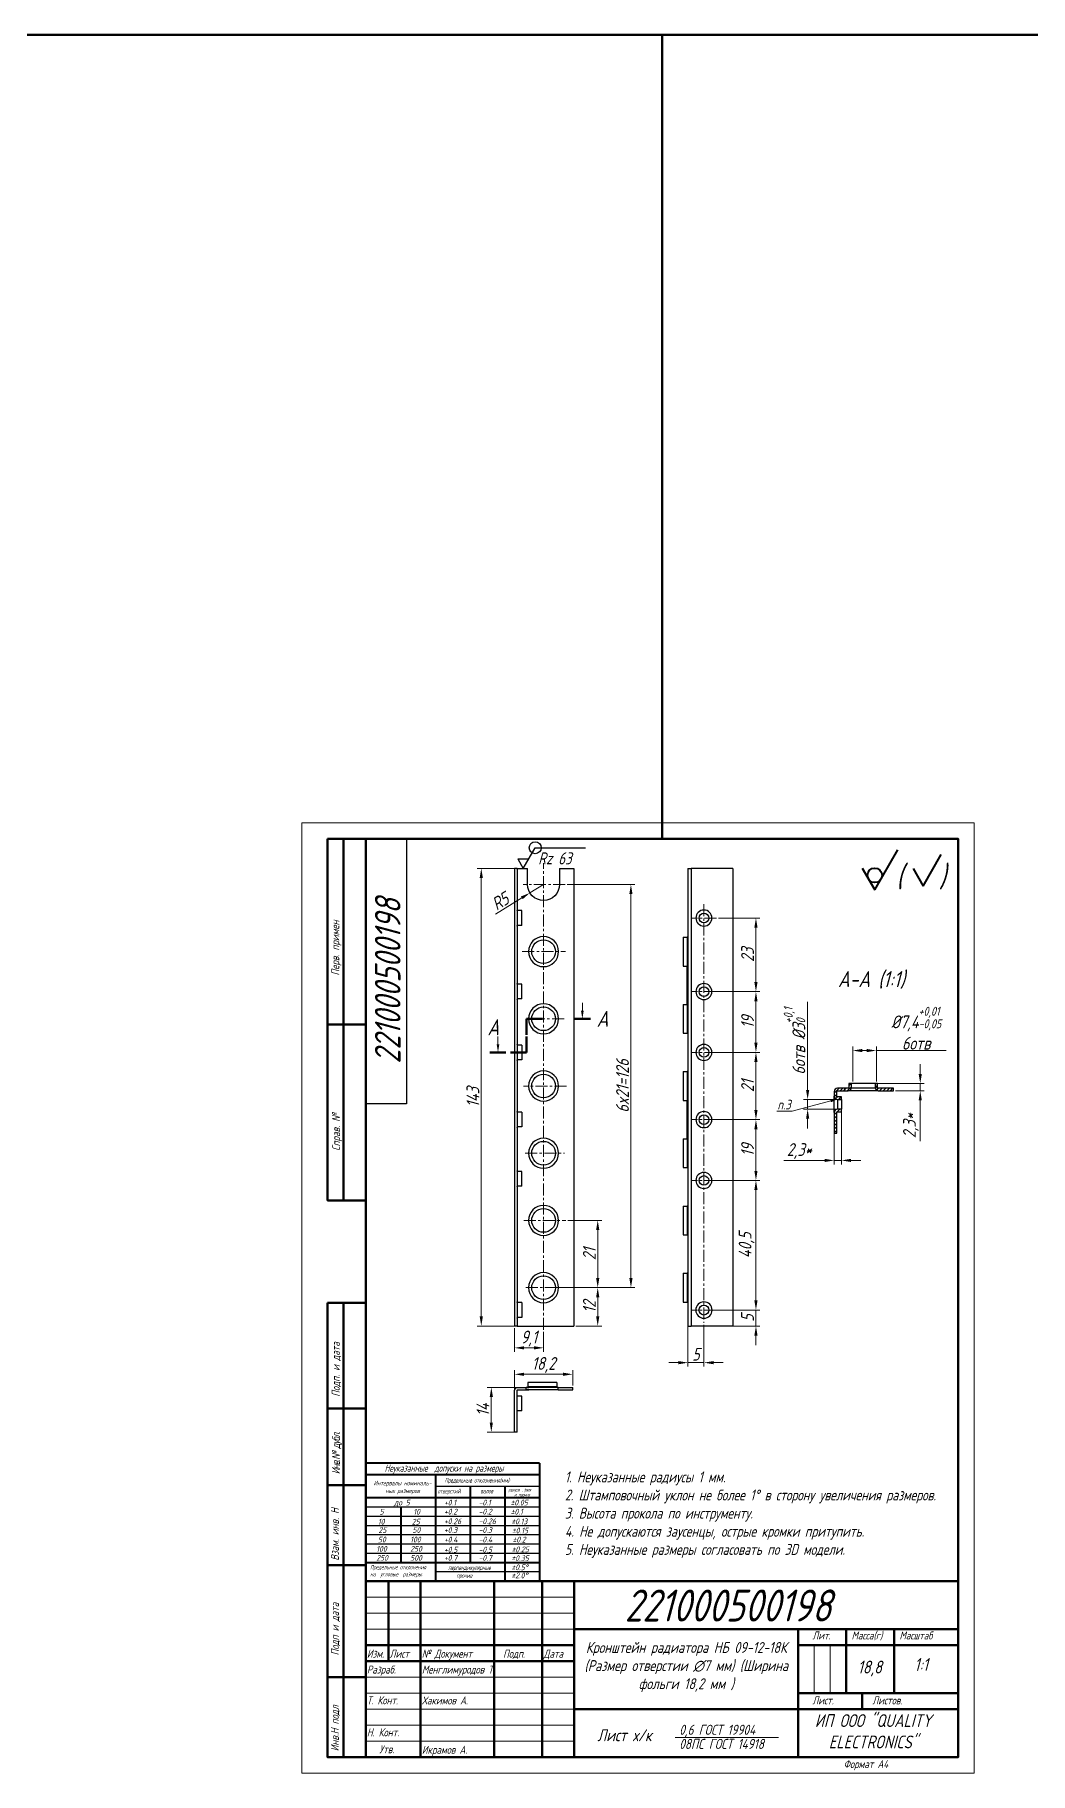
# Model space of a CAD drawing. Header units: millimetres. Extents: x 937859 to 970574, y 987894 to 996517.
# Drawn here: x 939534 to 939845, y 989520 to 990063 of the extents above; entities that cross this region are included whole.
import ezdxf

# ---------------------------------------------------------------- set-up
doc = ezdxf.new("R2010")
doc.units = ezdxf.units.MM
doc.header["$LTSCALE"] = 0.5
for name, pattern in [('CENTER', [0.6, 0.375, -0.075, 0.075, -0.075]), ('K5LT_BASIC', [0]), ('K5LT_THIN', [0])]:
    doc.linetypes.add(name, pattern=pattern)
doc.layers.add('DIM', color=4, linetype='Continuous')
doc.layers.add('Системный слой (1)', color=255, linetype='Continuous')
for name, color, linetype, lineweight in [('MD_Annotation', 7, 'Continuous', 20), ('MD_Visible', 7, 'Continuous', 25), ('MD_Visible Narrow', 7, 'Continuous', 25)]:
    doc.layers.add(name, color=color, linetype=linetype, lineweight=lineweight)
doc.styles.add('KTEXTSTYLE', font='GOST_A.TTF', dxfattribs={"width": 0.96, "oblique": 15, "height": 8})
doc.styles.get("Standard").update_dxf_attribs({"font": 'GOST_A.TTF', "oblique": 15})

msp = doc.modelspace()

# ---------------------------------------------------------------- linework, layer by layer
at = {"color": 1, "lineweight": 90}
for p, q in [((939230.171, 990063.234), (939730.171, 990063.234)), ((939730.171, 989812), (939730.171, 990063.234)), ((939730.171, 990063.234), (940275.542, 990063.234))]:
    msp.add_line(p, q, dxfattribs=at)
at = {"lineweight": 5}
for p, q in [((939827.671, 989817), (939617.671, 989817)), ((939789.742, 989736.148), (939789.742, 989747.074)), ((939792.742, 989745.824), (939794.142, 989745.824)), ((939797.142, 989736.148), (939797.142, 989747.074)), ((939797.142, 989745.824), (939818.894, 989745.824)), ((939637.671, 989575), (939702.671, 989575)), ((939637.671, 989570), (939702.671, 989570)), ((939637.671, 989565), (939702.671, 989565)), ((939777.671, 989545), (939777.671, 989560)), ((939782.671, 989545), (939782.671, 989560)), ((939782.671, 989545), (939782.671, 989560)), ((939637.671, 989550), (939702.671, 989550)), ((939637.671, 989545), (939702.671, 989545)), ((939637.671, 989540), (939702.671, 989540)), ((939637.671, 989535), (939702.671, 989535)), ((939637.671, 989530), (939702.671, 989530)), ((939734.232, 989531.201), (939766.546, 989531.201))]:
    msp.add_line(p, q, dxfattribs=at)
at = {"color": 0, "linetype": 'K5LT_BASIC', "lineweight": 40}
for p, q in [((939796.639, 989796.044), (939803.849, 989808.533)), ((939811.737, 989797.233), (939817.421, 989807.033)), ((939792.713, 989802.844), (939796.639, 989796.044)), ((939808.636, 989802.673), (939811.737, 989797.233))]:
    msp.add_line(p, q, dxfattribs=at)
at = {"lineweight": 5, "ltscale": 25}
for p, q in [((939684.235, 989802.737), (939672.447, 989802.737)), ((939673.697, 989662.737), (939673.697, 989799.737)), ((939693.16, 989797.737), (939688.907, 989795.108)), ((939700.54, 989797.737), (939721.7, 989797.737)), ((939720.45, 989674.737), (939720.45, 989794.737)), ((939678.18, 989788.476), (939686.356, 989793.53)), ((939747.844, 989787.237), (939760.76, 989787.237)), ((939759.51, 989767.237), (939759.51, 989784.237)), ((939743.882, 989764.237), (939760.76, 989764.237)), ((939747.844, 989764.237), (939760.76, 989764.237)), ((939759.51, 989748.237), (939759.51, 989761.237)), ((939775.658, 989733.531), (939775.658, 989761.042)), ((939743.882, 989745.237), (939760.76, 989745.237)), ((939747.844, 989745.237), (939760.76, 989745.237)), ((939759.51, 989727.237), (939759.51, 989742.237)), ((939810.853, 989738.523), (939810.853, 989741.523)), ((939793.667, 989735.523), (939812.103, 989735.523)), ((939810.853, 989735.523), (939810.853, 989733.223)), ((939784.658, 989730.531), (939774.408, 989730.531)), ((939775.658, 989727.515), (939775.658, 989730.531)), ((939803.167, 989733.223), (939812.103, 989733.223)), ((939810.853, 989730.223), (939810.853, 989717.458)), ((939743.882, 989724.237), (939760.76, 989724.237)), ((939747.844, 989724.237), (939760.76, 989724.237)), ((939784.745, 989727.515), (939774.408, 989727.515)), ((939775.658, 989724.515), (939775.658, 989721.515)), ((939783.942, 989728.398), (939783.942, 989710.241)), ((939786.242, 989728.398), (939786.242, 989710.241)), ((939759.51, 989708.237), (939759.51, 989721.237)), ((939780.942, 989711.491), (939768.177, 989711.491)), ((939786.242, 989711.491), (939783.942, 989711.491)), ((939789.242, 989711.491), (939792.242, 989711.491)), ((939743.882, 989705.237), (939760.76, 989705.237)), ((939747.844, 989705.237), (939760.76, 989705.237)), ((939759.51, 989667.737), (939759.51, 989702.237)), ((939700.687, 989692.737), (939711.329, 989692.737)), ((939710.079, 989674.737), (939710.079, 989689.737)), ((939696.123, 989671.737), (939711.329, 989671.737)), ((939696.123, 989671.737), (939721.7, 989671.737)), ((939700.172, 989671.737), (939711.329, 989671.737)), ((939759.51, 989667.737), (939759.51, 989670.737)), ((939710.079, 989668.737), (939710.079, 989662.737)), ((939747.288, 989664.737), (939760.76, 989664.737)), ((939747.844, 989664.737), (939760.76, 989664.737)), ((939759.51, 989659.737), (939759.51, 989664.737)), ((939684.235, 989659.737), (939672.447, 989659.737)), ((939684.06, 989659.112), (939684.06, 989651.675)), ((939703.285, 989659.737), (939711.329, 989659.737)), ((939738.257, 989660.496), (939738.257, 989647.045)), ((939743.257, 989660.093), (939743.257, 989647.045)), ((939747.453, 989659.737), (939760.76, 989659.737)), ((939693.16, 989657.952), (939693.16, 989651.675)), ((939759.51, 989656.737), (939759.51, 989653.737)), ((939690.16, 989652.925), (939687.06, 989652.925)), ((939735.257, 989648.295), (939732.257, 989648.295)), ((939743.257, 989648.295), (939738.257, 989648.295)), ((939746.257, 989648.295), (939749.257, 989648.295)), ((939684.06, 989638.803), (939684.06, 989645.91)), ((939687.06, 989644.66), (939699.26, 989644.66)), ((939702.26, 989641.186), (939702.26, 989645.91)), ((939686.185, 989640.561), (939675.582, 989640.561)), ((939676.832, 989637.561), (939676.832, 989629.561)), ((939684.235, 989626.561), (939675.582, 989626.561))]:
    msp.add_line(p, q, dxfattribs=at)
at = {"linetype": 'CENTER', "lineweight": 5, "ltscale": 20}
for p, q in [((939693.16, 989658.577), (939693.16, 989804.417)), ((939699.915, 989797.737), (939686.753, 989797.737)), ((939743.257, 989791.576, 0), (939743.257, 989660.718, 0)), ((939747.219, 989787.237, 0), (939739.295, 989787.237, 0)), ((939686.503, 989776.737), (939700.026, 989776.737)), ((939747.219, 989764.237, 0), (939739.295, 989764.237, 0)), ((939699.542, 989755.737), (939687.828, 989755.737)), ((939747.219, 989745.237, 0), (939739.295, 989745.237, 0)), ((939700.364, 989734.737), (939686.87, 989734.737)), ((939747.219, 989724.237, 0), (939739.295, 989724.237, 0)), ((939687.396, 989713.737), (939699.656, 989713.737)), ((939747.219, 989705.237, 0), (939739.295, 989705.237, 0)), ((939686.955, 989692.737), (939700.062, 989692.737)), ((939687.572, 989671.737), (939699.547, 989671.737)), ((939747.219, 989664.737, 0), (939739.295, 989664.737, 0))]:
    msp.add_line(p, q, dxfattribs=at)
at = {"ltscale": 25}
for p, q in [((939738.057, 989760.237, 0), (939738.057, 989772.237, 0)), ((939738.057, 989718.237, 0), (939738.057, 989730.237, 0))]:
    msp.add_line(p, q, dxfattribs=at)
at = {"lineweight": 50}
for p, q in [((939637.671, 989754), (939625.671, 989754)), ((939630.671, 989610), (939630.671, 989525)), ((939637.671, 989580), (939702.671, 989580)), ((939644.671, 989580), (939644.671, 989555)), ((939654.671, 989580), (939654.671, 989525)), ((939677.671, 989580), (939677.671, 989525)), ((939692.671, 989580), (939692.671, 989525)), ((939702.671, 989580), (939702.671, 989525)), ((939702.671, 989565), (939822.671, 989565)), ((939772.671, 989565), (939772.671, 989525)), ((939787.671, 989545), (939787.671, 989565)), ((939787.671, 989545), (939787.671, 989565)), ((939802.671, 989545), (939802.671, 989565)), ((939802.671, 989545), (939802.671, 989565)), ((939637.671, 989560), (939702.671, 989560)), ((939772.671, 989560), (939822.671, 989560)), ((939637.671, 989555), (939702.671, 989555)), ((939772.671, 989545), (939822.671, 989545)), ((939792.671, 989540), (939792.671, 989545)), ((939702.671, 989540), (939822.671, 989540))]:
    msp.add_line(p, q, dxfattribs=at)
at = {"linetype": 'Continuous', "ltscale": 25}
for p, q in [((939788.055, 989733.223), (939789.342, 989734.51)), ((939788.542, 989734.832), (939789.233, 989735.523)), ((939796.742, 989735.175), (939797.09, 989735.523)), ((939796.754, 989734.065), (939797.542, 989734.852)), ((939783.942, 989732.477), (939785.488, 989734.023)), ((939783.955, 989731.368), (939784.742, 989732.155)), ((939784.4, 989730.69), (939785.041, 989731.331)), ((939785.363, 989730.531), (939786.163, 989731.331)), ((939785.81, 989733.223), (939786.61, 989734.023)), ((939786.933, 989733.223), (939787.31, 989733.601)), ((939787.31, 989733.601), (939787.733, 989734.023)), ((939797.197, 989733.385), (939797.835, 989734.023)), ((939798.158, 989733.223), (939798.958, 989734.023)), ((939799.28, 989733.223), (939800.08, 989734.023)), ((939800.403, 989733.223), (939801.203, 989734.023)), ((939801.526, 989733.223), (939802.326, 989734.023)), ((939783.942, 989725.742), (939784.744, 989726.544)), ((939783.942, 989724.62), (939784.742, 989725.42)), ((939783.942, 989723.497), (939784.742, 989724.297)), ((939784.056, 989726.978), (939784.479, 989727.401)), ((939784.913, 989726.713), (939785.715, 989727.515)), ((939786.037, 989726.715), (939786.242, 989726.92)), ((939783.942, 989722.375), (939784.742, 989723.175)), ((939783.942, 989721.252), (939784.742, 989722.052)), ((939783.942, 989720.129), (939784.742, 989720.929))]:
    msp.add_line(p, q, dxfattribs=at)
at = {"linetype": 'ByBlock', "lineweight": 5, "ltscale": 25}
msp.add_line((939770.842, 989726.837), (939770.482, 989726.837), dxfattribs=at)
at = {"lineweight": 40}
for p, q in [((939637.671, 989616.847), (939637.671, 989585.78)), ((939691.858, 989616.847), (939637.671, 989616.847)), ((939637.671, 989616.847), (939637.671, 989585.78)), ((939637.671, 989616.847), (939637.671, 989606.622)), ((939691.858, 989616.847), (939691.858, 989585.692)), ((939691.858, 989613.235), (939637.671, 989613.235)), ((939659.346, 989613.235), (939659.346, 989585.78)), ((939670.183, 989609.623), (939670.183, 989585.78)), ((939681.021, 989609.623), (939681.021, 989585.78)), ((939691.858, 989606.01), (939637.671, 989606.01)), ((939648.508, 989603.12), (939648.508, 989585.78)), ((939637.671, 989585.78), (939637.671, 989580)), ((939637.671, 989585.78), (939637.671, 989580)), ((939691.858, 989585.78), (939637.671, 989585.78)), ((939659.346, 989585.78), (939659.346, 989580)), ((939681.021, 989585.78), (939681.021, 989580)), ((939691.858, 989585.852), (939691.858, 989580)), ((939691.858, 989580), (939637.671, 989580)), ((939691.858, 989580), (939637.671, 989580))]:
    msp.add_line(p, q, dxfattribs=at)
for p, q in [((939691.858, 989609.623), (939659.346, 989609.623)), ((939691.858, 989603.12), (939637.671, 989603.12)), ((939691.858, 989600.23), (939637.671, 989600.23)), ((939691.858, 989597.34), (939637.671, 989597.34)), ((939691.858, 989594.45), (939637.671, 989594.45)), ((939691.858, 989591.56), (939637.671, 989591.56)), ((939691.858, 989588.67), (939637.671, 989588.67)), ((939691.858, 989585.78), (939637.671, 989585.78)), ((939691.858, 989582.89), (939659.346, 989582.89)), ((939691.858, 989582.89), (939659.346, 989582.89)), ((939822.671, 989580), (939822.671, 989525))]:
    msp.add_line(p, q)
at = {"lineweight": 5}
msp.add_lwpolyline([(939617.671, 989817), (939827.671, 989817), (939827.671, 989520), (939617.671, 989520)], close=True, dxfattribs=at)
at = {"lineweight": 50}
for points in [[(939625.671, 989812), (939637.671, 989812), (939637.671, 989699), (939625.671, 989699)], [(939630.671, 989812), (939637.671, 989812), (939637.671, 989699), (939630.671, 989699)], [(939637.671, 989812), (939822.671, 989812), (939822.671, 989525), (939637.671, 989525)], [(939625.671, 989667), (939637.671, 989667), (939637.671, 989610), (939625.671, 989610)], [(939630.671, 989667), (939637.671, 989667), (939637.671, 989610), (939630.671, 989610)], [(939625.671, 989634), (939637.671, 989634), (939637.671, 989610), (939625.671, 989610)], [(939625.671, 989610), (939637.671, 989610), (939637.671, 989525), (939625.671, 989525)], [(939625.671, 989585), (939637.671, 989585), (939637.671, 989550), (939625.671, 989550)], [(939637.671, 989580), (939822.671, 989580), (939822.671, 989525), (939637.671, 989525)]]:
    msp.add_lwpolyline(points, close=True, dxfattribs=at)
at = {"ltscale": 25}
msp.add_lwpolyline([(939637.671, 989812), (939650.331, 989812), (939650.331, 989729.18), (939637.671, 989729.18)], close=True, dxfattribs=at)
at = {"linetype": 'ByBlock', "lineweight": 5, "ltscale": 25}
for points in [[(939782.859, 989730.081), (939770.842, 989726.837)], [(939766.05, 989726.837), (939770.479, 989726.837)]]:
    msp.add_lwpolyline(points, dxfattribs=at)
at = {"color": 0, "linetype": 'K5LT_BASIC', "lineweight": 40}
msp.add_arc((939796.639, 989800.578), 2.267, 0, 359.99999, dxfattribs=at)
at = {"lineweight": 5, "ltscale": 25}
for points in [[(939673.197, 989799.737), (939674.197, 989799.737), (939673.697, 989802.737)], [(939686.093, 989793.956), (939686.618, 989793.105), (939688.907, 989795.108)], [(939719.95, 989794.737), (939720.95, 989794.737), (939720.45, 989797.737)], [(939759.01, 989784.237), (939760.01, 989784.237), (939759.51, 989787.237)], [(939759.01, 989767.237), (939760.01, 989767.237), (939759.51, 989764.237)], [(939759.01, 989761.237), (939760.01, 989761.237), (939759.51, 989764.237)], [(939759.01, 989748.237), (939760.01, 989748.237), (939759.51, 989745.237)], [(939759.01, 989742.237), (939760.01, 989742.237), (939759.51, 989745.237)], [(939810.353, 989738.523), (939811.353, 989738.523), (939810.853, 989735.523)], [(939775.158, 989733.531), (939776.158, 989733.531), (939775.658, 989730.531)], [(939810.353, 989730.223), (939811.353, 989730.223), (939810.853, 989733.223)], [(939759.01, 989727.237), (939760.01, 989727.237), (939759.51, 989724.237)], [(939759.01, 989721.237), (939760.01, 989721.237), (939759.51, 989724.237)], [(939775.158, 989724.515), (939776.158, 989724.515), (939775.658, 989727.515)], [(939759.01, 989708.237), (939760.01, 989708.237), (939759.51, 989705.237)], [(939780.942, 989711.991), (939780.942, 989710.991), (939783.942, 989711.491)], [(939789.242, 989711.991), (939789.242, 989710.991), (939786.242, 989711.491)], [(939759.01, 989702.237), (939760.01, 989702.237), (939759.51, 989705.237)], [(939709.579, 989689.737), (939710.579, 989689.737), (939710.079, 989692.737)], [(939709.579, 989674.737), (939710.579, 989674.737), (939710.079, 989671.737)], [(939719.95, 989674.737), (939720.95, 989674.737), (939720.45, 989671.737)], [(939709.579, 989668.737), (939710.579, 989668.737), (939710.079, 989671.737)], [(939759.01, 989667.737), (939760.01, 989667.737), (939759.51, 989664.737)], [(939759.01, 989667.737), (939760.01, 989667.737), (939759.51, 989664.737)], [(939673.197, 989662.737), (939674.197, 989662.737), (939673.697, 989659.737)], [(939709.579, 989662.737), (939710.579, 989662.737), (939710.079, 989659.737)], [(939759.01, 989656.737), (939760.01, 989656.737), (939759.51, 989659.737)], [(939687.06, 989653.425), (939687.06, 989652.425), (939684.06, 989652.925)], [(939690.16, 989653.425), (939690.16, 989652.425), (939693.16, 989652.925)], [(939735.257, 989648.795), (939735.257, 989647.795), (939738.257, 989648.295)], [(939746.257, 989648.795), (939746.257, 989647.795), (939743.257, 989648.295)], [(939687.06, 989645.16), (939687.06, 989644.16), (939684.06, 989644.66)], [(939699.26, 989645.16), (939699.26, 989644.16), (939702.26, 989644.66)], [(939676.332, 989637.561), (939677.332, 989637.561), (939676.832, 989640.561)], [(939676.332, 989629.561), (939677.332, 989629.561), (939676.832, 989626.561)]]:
    msp.add_solid(points, dxfattribs=at)
at = {"lineweight": 5}
for points in [[(939792.742, 989746.324), (939792.742, 989745.324), (939789.742, 989745.824)], [(939794.142, 989746.324), (939794.142, 989745.324), (939797.142, 989745.824)]]:
    msp.add_solid(points, dxfattribs=at)
at = {"ltscale": 25}
msp.add_solid([(939782.751, 989730.484), (939785.273, 989730.733), (939782.968, 989729.679)], dxfattribs=at)
at = {"layer": 'MD_Annotation'}
for p, q in [((939705.273, 989758.237), (939705.273, 989760.737)), ((939678.914, 989747.737), (939678.914, 989750.237))]:
    msp.add_line(p, q, dxfattribs=at)
at = {"layer": 'MD_Annotation', "linetype": 'Continuous', "lineweight": 50}
for p, q in [((939687.828, 989755.737), (939692.828, 989755.737)), ((939687.828, 989755.737), (939687.828, 989750.737)), ((939707.773, 989755.737), (939702.773, 989755.737)), ((939687.828, 989745.237), (939687.828, 989750.237)), ((939676.414, 989745.237), (939681.414, 989745.237)), ((939687.828, 989745.237), (939682.828, 989745.237))]:
    msp.add_line(p, q, dxfattribs=at)
at = {"layer": 'MD_Annotation'}
for points in [[(939705.69, 989758.237), (939705.273, 989755.737), (939704.857, 989758.237)], [(939679.331, 989747.737), (939678.914, 989745.237), (939678.498, 989747.737)]]:
    msp.add_solid(points, dxfattribs=at)
at = {"layer": 'MD_Visible', "extrusion": (0, 1, 0)}
for p, q in [((939684.86, 989802.737), (939684.06, 989802.737)), ((939684.06, 989802.737), (939684.06, 989659.737)), ((939684.66, 989802.737), (939688.16, 989802.737)), ((939684.86, 989802.737), (939684.86, 989659.737)), ((939684.86, 989802.737), (939685.06, 989802.737)), ((939688.16, 989797.737), (939688.16, 989802.737)), ((939698.16, 989802.737), (939702.66, 989802.737)), ((939698.16, 989802.737), (939698.16, 989797.737)), ((939702.66, 989802.737), (939702.66, 989659.737)), ((939738.257, 989802.737, 0), (939738.257, 989659.737, 0)), ((939738.257, 989802.737, 0), (939739.257, 989802.737, 0)), ((939752.257, 989802.737, 0), (939739.257, 989802.737, 0)), ((939752.257, 989802.737, 0), (939752.257, 989659.737, 0)), ((939686.36, 989789.537), (939685.06, 989789.537)), ((939686.36, 989784.937), (939686.36, 989789.537)), ((939686.36, 989784.937), (939685.06, 989784.937)), ((939736.757, 989781.237, 0), (939738.057, 989781.237, 0)), ((939736.757, 989781.237, 0), (939736.757, 989772.237, 0)), ((939736.757, 989772.237, 0), (939738.057, 989772.237, 0)), ((939686.36, 989766.537), (939685.06, 989766.537)), ((939686.36, 989761.937), (939685.06, 989761.937)), ((939686.36, 989761.937), (939686.36, 989766.537)), ((939736.757, 989760.237, 0), (939738.057, 989760.237, 0)), ((939736.757, 989760.237, 0), (939736.757, 989751.237, 0)), ((939736.757, 989751.237, 0), (939738.057, 989751.237, 0)), ((939686.36, 989747.545), (939685.06, 989747.545)), ((939686.36, 989747.545), (939686.36, 989742.929)), ((939686.36, 989742.929), (939685.06, 989742.929)), ((939736.757, 989739.237, 0), (939738.057, 989739.237, 0)), ((939736.757, 989739.237, 0), (939736.757, 989730.237, 0)), ((939736.757, 989730.237, 0), (939738.057, 989730.237, 0)), ((939686.36, 989726.537), (939685.06, 989726.537)), ((939686.36, 989726.537), (939686.36, 989721.937)), ((939686.36, 989721.937), (939685.06, 989721.937)), ((939736.757, 989718.237, 0), (939738.057, 989718.237, 0)), ((939736.757, 989718.237, 0), (939736.757, 989709.237, 0)), ((939686.36, 989708.037), (939685.06, 989708.037)), ((939686.36, 989703.437), (939686.36, 989708.037)), ((939736.757, 989709.237, 0), (939738.057, 989709.237, 0)), ((939686.36, 989703.437), (939685.06, 989703.437)), ((939736.757, 989697.237, 0), (939738.057, 989697.237, 0)), ((939736.757, 989697.237, 0), (939736.757, 989688.237, 0)), ((939736.757, 989688.237, 0), (939738.057, 989688.237, 0)), ((939736.757, 989676.237, 0), (939738.057, 989676.237, 0)), ((939736.757, 989676.237, 0), (939736.757, 989667.237, 0)), ((939686.36, 989667.087), (939685.06, 989667.087)), ((939686.36, 989667.087), (939686.36, 989662.387)), ((939736.757, 989667.237, 0), (939738.057, 989667.237, 0)), ((939684.86, 989659.737), (939684.06, 989659.737)), ((939684.86, 989659.737), (939685.06, 989659.737)), ((939686.36, 989662.387), (939685.06, 989662.387)), ((939685.06, 989659.737), (939702.66, 989659.737)), ((939738.257, 989659.737, 0), (939739.257, 989659.737, 0)), ((939752.257, 989659.737, 0), (939739.257, 989659.737, 0))]:
    msp.add_line(p, q, dxfattribs=at)
at = {"layer": 'MD_Visible'}
for p, q in [((939789.342, 989735.523), (939788.542, 989735.523)), ((939788.542, 989735.523), (939788.542, 989734.223)), ((939789.342, 989734.223), (939789.342, 989735.523)), ((939796.742, 989735.523), (939789.342, 989735.523)), ((939797.542, 989735.523), (939796.742, 989735.523)), ((939796.742, 989735.523), (939796.742, 989734.223)), ((939797.542, 989734.223), (939797.542, 989735.523)), ((939783.942, 989733.023), (939783.942, 989731.531)), ((939783.942, 989726.515), (939783.942, 989731.531)), ((939784.742, 989731.531), (939784.742, 989733.023)), ((939787.71, 989734.023), (939784.942, 989734.023)), ((939784.942, 989733.223), (939787.71, 989733.223)), ((939786.242, 989731.331), (939784.942, 989731.331)), ((939784.942, 989730.531), (939786.242, 989730.531)), ((939786.242, 989730.531), (939786.242, 989731.331)), ((939786.242, 989730.531), (939786.242, 989727.515)), ((939787.31, 989733.223), (939787.31, 989734.023)), ((939788.342, 989734.023), (939787.31, 989734.023)), ((939787.31, 989733.223), (939788.342, 989733.223)), ((939797.742, 989733.223), (939788.342, 989733.223)), ((939802.542, 989734.023), (939797.742, 989734.023)), ((939797.742, 989733.223), (939802.542, 989733.223)), ((939802.542, 989733.223), (939802.542, 989734.023)), ((939783.942, 989726.515), (939783.942, 989720.023)), ((939784.742, 989720.023), (939784.742, 989726.515)), ((939786.242, 989727.515), (939784.942, 989727.515)), ((939784.942, 989726.715), (939786.242, 989726.715)), ((939786.242, 989726.715), (939786.242, 989727.515)), ((939783.942, 989720.023), (939784.742, 989720.023)), ((939684.06, 989626.561), (939684.06, 989639.561)), ((939684.86, 989626.561), (939684.86, 989639.561)), ((939685.06, 989640.561), (939688.56, 989640.561)), ((939685.06, 989639.761), (939688.56, 989639.761)), ((939686.36, 989637.861), (939685.06, 989637.861)), ((939686.36, 989633.261), (939686.36, 989637.861)), ((939687.76, 989639.761), (939687.76, 989640.561)), ((939697.76, 989640.561), (939687.76, 989640.561)), ((939697.76, 989639.761), (939687.76, 989639.761)), ((939688.26, 989642.061), (939688.26, 989640.761)), ((939697.26, 989642.061), (939688.26, 989642.061)), ((939697.26, 989642.061), (939697.26, 989640.761)), ((939697.76, 989639.761), (939697.76, 989640.561)), ((939697.76, 989640.561), (939702.26, 989640.561)), ((939697.76, 989639.761), (939702.26, 989639.761)), ((939702.26, 989639.761), (939702.26, 989640.561)), ((939686.36, 989633.211), (939685.06, 989633.211)), ((939686.36, 989633.261), (939686.36, 989633.253)), ((939686.36, 989633.253), (939686.36, 989633.211)), ((939684.86, 989626.561), (939684.06, 989626.561))]:
    msp.add_line(p, q, dxfattribs=at)
for centre, radius in [((939743.257, 989787.237, 0), 1.5), ((939693.16, 989776.737), 3.7), ((939743.257, 989764.237, 0), 1.5), ((939693.16, 989755.737), 3.7), ((939743.257, 989745.237, 0), 1.508), ((939693.16, 989734.737), 3.7), ((939743.257, 989724.237, 0), 1.5), ((939693.16, 989713.737), 3.7), ((939743.257, 989705.237, 0), 1.5), ((939693.16, 989692.737), 3.7), ((939693.16, 989671.737), 3.7), ((939743.257, 989664.737, 0), 1.55)]:
    msp.add_circle(centre, radius, dxfattribs=at)
at = {"layer": 'MD_Visible', "extrusion": (2.34467e-16, 0, -1)}
for centre, radius, start, end in [((-939693.16, 989797.737), 5, 180, 0), ((-939685.06, 989789.737), 0.2, 270, 0), ((-939685.06, 989784.737), 0.2, 0, 90), ((-939685.06, 989766.737), 0.2, 270, 0), ((-939685.06, 989761.737), 0.2, 0, 90), ((-939685.06, 989747.745), 0.2, 270, 0), ((-939685.06, 989742.729), 0.2, 0, 90), ((-939685.06, 989726.737), 0.2, 270, 0), ((-939685.06, 989721.737), 0.2, 0, 90), ((-939685.06, 989708.237), 0.2, 270, 0), ((-939685.06, 989703.237), 0.2, 0, 90), ((-939685.06, 989667.287), 0.2, 270, 0), ((-939685.06, 989662.187), 0.2, 0, 90)]:
    msp.add_arc(centre, radius, start, end, dxfattribs=at)
at = {"layer": 'MD_Visible', "extrusion": (-5.93527e-13, 0, -1)}
for centre, start, end in [((-939738.057, 989781.437, 0), 180, 270), ((-939738.057, 989772.037, 0), 90, 180), ((-939738.057, 989760.437, 0), 180, 270), ((-939738.057, 989751.037, 0), 90, 180), ((-939738.057, 989739.437, 0), 180, 270), ((-939738.057, 989730.037, 0), 90, 180), ((-939738.057, 989718.437, 0), 180, 270), ((-939738.057, 989709.037, 0), 90, 180), ((-939738.057, 989697.437, 0), 180, 270), ((-939738.057, 989688.037, 0), 90, 180), ((-939738.057, 989676.437, 0), 180, 270), ((-939738.057, 989667.037, 0), 90, 180)]:
    msp.add_arc(centre, 0.2, start, end, dxfattribs=at)
at = {"layer": 'MD_Visible'}
for centre, start, end in [((939784.942, 989733.023), 90, 180), ((939784.942, 989731.531), 180, 270), ((939788.342, 989734.223), 270, 0), ((939797.742, 989734.223), 180, 270), ((939784.942, 989726.515), 90, 180)]:
    msp.add_arc(centre, 1, start, end, dxfattribs=at)
at = {"layer": 'MD_Visible', "extrusion": (0, 0, -1)}
for centre, radius, start, end in [((-939784.942, 989733.023), 0.2, 0, 90), ((-939784.942, 989731.531), 0.2, 270, 0), ((-939788.342, 989734.223), 0.2, 180, 270), ((-939797.742, 989734.223), 0.2, 270, 0), ((-939784.942, 989726.515), 0.2, 0, 90), ((-939685.06, 989639.561), 1, 0, 90), ((-939685.06, 989639.561), 0.2, 0, 90), ((-939685.06, 989638.061), 0.2, 270, 0), ((-939688.06, 989640.761), 0.2, 180, 270), ((-939697.46, 989640.761), 0.2, 270, 0), ((-939685.06, 989633.011), 0.2, 0, 90)]:
    msp.add_arc(centre, radius, start, end, dxfattribs=at)
at = {"layer": 'MD_Visible Narrow', "extrusion": (0, 1, 0)}
for p, q in [((939739.257, 989802.737, 0), (939739.257, 989659.737, 0)), ((939738.057, 989781.237, 0), (939738.057, 989772.237, 0)), ((939738.057, 989760.237, 0), (939738.057, 989751.237, 0)), ((939738.057, 989739.237, 0), (939738.057, 989730.237, 0)), ((939738.057, 989718.237, 0), (939738.057, 989709.237, 0)), ((939738.057, 989697.237, 0), (939738.057, 989688.237, 0)), ((939738.057, 989676.237, 0), (939738.057, 989667.237, 0))]:
    msp.add_line(p, q, dxfattribs=at)
at = {"layer": 'MD_Visible Narrow'}
for p, q in [((939784.942, 989730.531), (939784.942, 989727.515)), ((939789.342, 989734.223), (939796.742, 989734.223)), ((939697.26, 989640.761), (939688.26, 989640.761))]:
    msp.add_line(p, q, dxfattribs=at)
at = {"layer": 'MD_Visible Narrow', "extrusion": (-5.93527e-13, 0, -1)}
for centre, radius in [((-939743.257, 989787.237, 0), 2.5), ((-939743.257, 989764.237, 0), 2.5), ((-939743.257, 989745.237, 0), 2.508), ((-939743.257, 989724.237, 0), 2.5), ((-939743.257, 989705.237, 0), 2.5), ((-939743.257, 989664.737, 0), 2.55)]:
    msp.add_circle(centre, radius, dxfattribs=at)
at = {"layer": 'MD_Visible Narrow', "extrusion": (2.34467e-16, 0, -1)}
for centre in [(-939693.16, 989776.737), (-939693.16, 989755.737), (-939693.16, 989734.737), (-939693.16, 989713.737), (-939693.16, 989692.737), (-939693.16, 989671.737)]:
    msp.add_circle(centre, 4.7, dxfattribs=at)
at = {"layer": 'Системный слой (1)', "color": 0, "linetype": 'K5LT_THIN', "lineweight": 30}
for p, q in [((939685.078, 989805.737), (939686.81, 989802.737)), ((939685.078, 989805.737), (939688.542, 989805.737)), ((939686.81, 989802.737), (939690.549, 989809.214)), ((939690.549, 989809.214), (939706.299, 989809.214))]:
    msp.add_line(p, q, dxfattribs=at)
msp.add_circle((939690.549, 989809.214), 1.875, dxfattribs=at)

# ---------------------------------------------------------------- texts
at = {"color": 0, "style": 'KTEXTSTYLE', "oblique": 15, "width": 0.965}
for s, p in [('(', (939803.349, 989796.86)), (')', (939816.721, 989796.86))]:
    msp.add_text(s, height=7, dxfattribs=at).set_placement(p)
at = {"insert": (939640.46, 989741.718), "char_height": 8, "width": 125.19078, "attachment_point": 1, "rotation": 90}
msp.add_mtext('221000500198', dxfattribs=at)
at = {"lineweight": 5, "ltscale": 25, "char_height": 4, "attachment_point": 5}
for s, insert, rotation in [('R5', (939679.611, 989792.448), 31.72638), ('23', (939756.883, 989775.737), 90), ('6отв %%C3{\\H0.7x;\\S+0,1^ 0;}', (939771.553, 989748.787), 90), ('6x21=126', (939717.823, 989734.737), 90), ('2,3*', (939807.926, 989722.34), 90), ('19', (939756.883, 989714.737), 90), ('40,5', (939756.583, 989684.987), 90), ('21', (939707.452, 989682.237), 90), ('12', (939707.452, 989665.737), 90), ('5', (939756.883, 989662.237), 90), ('14', (939674.205, 989633.561), 90)]:
    msp.add_mtext(s, dxfattribs=dict(at, insert=insert, rotation=rotation))
at = {"ltscale": 25, "char_height": 4, "attachment_point": 5, "rotation": 90}
for s, insert in [('19', (939756.883, 989754.737)), ('143', (939671.071, 989731.237)), ('21', (939756.883, 989734.737))]:
    msp.add_mtext(s, dxfattribs=dict(at, insert=insert))
at = {"lineweight": 5, "insert": (939809.572, 989752.806), "char_height": 4, "attachment_point": 5}
msp.add_mtext('%%C7,4{\\H0.7x;\\S+0,01^ -0,05;}\\P6отв ', dxfattribs=at)
at = {"lineweight": 5, "ltscale": 25}
for s, insert, char_height, attachment_point in [('n.3', (939770.392, 989730.437), 3, 3), ('2,3*', (939773.059, 989714.417), 4, 5), ('9,1', (939688.61, 989655.851), 4, 5), ('18,2', (939693.16, 989647.587), 4, 5), ('5', (939740.757, 989650.921), 4, 5)]:
    msp.add_mtext(s, dxfattribs=dict(at, insert=insert, char_height=char_height, attachment_point=attachment_point))
at = {"attachment_point": 1}
for s, width, gutter_width, insert, char_height in [('{\\W0.8;Неуказанные  допуски на размеры}', 62.50343, 1, (939643.509, 989616.414), 2.1675), ('\\pxqc;{\\W0.9;Интервалы номиналь-\\Pных размеров}', 31.54163, 1, (939633.333, 989611.386), 1.445), ('{\\W0.8;Предельные отклонения(мм):}', 37.78464, 1, (939662.268, 989612.262), 1.445), ('до 5', 395.10118, 1, (939646.398, 989605.48), 1.8062), ('+0.1', 395.10118, 1, (939662.016, 989605.48), 1.8062), ('-0.1', 395.10118, 1, (939672.853, 989605.48), 1.8062), ('{\\W0.8;валов}', 10.98672, 1, (939673.439, 989608.894), 1.445), ('{\\W0.6;радиусов  , фасок}', 15.78339, 1, (939682.184, 989609.122), 1.08375), ('%%P0.05', 395.10118, 1, (939682.827, 989605.48), 1.8062), ('{\\W0.8;и прочих}', 7.63446, 1, (939684.006, 989607.573), 1.08375), ('10', 395.10118, 1, (939641.379, 989599.507), 1.8062), ('5', 395.10118, 1, (939641.893, 989602.603), 1.806), ('25', 395.10118, 1, (939651.982, 989599.507), 1.8062), ('10', 395.10118, 1, (939652.448, 989602.603), 1.8062), ('+0.2', 395.10118, 1, (939662.016, 989602.642), 1.8062), ('+0.26', 395.10118, 1, (939662.016, 989599.63), 1.8062), ('-0.2', 395.10118, 1, (939672.853, 989602.642), 1.8062), ('-0.26', 395.10118, 1, (939672.853, 989599.63), 1.8062), ('%%P0.1', 395.10118, 1, (939682.862, 989602.63), 1.8062), ('%%P0.13', 395.10118, 1, (939683.067, 989599.6), 1.8062), ('50', 395.10118, 1, (939641.367, 989593.92), 1.8062), ('25', 395.10118, 1, (939641.541, 989596.885), 1.8062), ('100', 395.10118, 1, (939651.462, 989593.92), 1.8062), ('50', 395.10118, 1, (939652.166, 989596.885), 1.8062), ('+0.3', 395.10118, 1, (939662.016, 989596.893), 1.8062), ('+0.4', 395.10118, 1, (939662.016, 989593.92), 1.8062), ('-0.3', 395.10118, 1, (939672.853, 989596.893), 1.8062), ('-0.4', 395.10118, 1, (939672.853, 989593.92), 1.8062), ('%%P0.15', 395.10118, 1, (939683.25, 989596.749), 1.8062), ('%%P0.2', 395.10118, 1, (939683.433, 989593.901), 1.8062), ('250', 395.10118, 1, (939640.859, 989588.196), 1.8062), ('100', 395.10118, 1, (939640.859, 989591.004), 1.8062), ('250', 395.10118, 1, (939651.462, 989591.004), 1.8062), ('500', 395.10118, 1, (939651.462, 989588.196), 1.8062), ('+0.5', 395.10118, 1, (939662.016, 989590.765), 1.8062), ('+0.7', 395.10118, 1, (939662.016, 989588.196), 1.8062), ('-0.5', 395.10118, 1, (939672.853, 989590.765), 1.8062), ('-0.7', 395.10118, 1, (939672.853, 989588.196), 1.8062), ('%%P0.35', 395.10118, 1, (939683.073, 989588.101), 1.8062), ('%%P0.25', 395.10118, 1, (939683.153, 989590.841), 1.8062), ('{\\W0.9;Предельные отклонения\\Pна  угловые  размеры:}', 395.10118, 1, (939638.987, 989585.011), 1.3005), ('%%P0.5%%D', 395.10118, 1, (939683.091, 989585.25), 1.8062), ('%%P2.0%%D', 395.10118, 1, (939683.091, 989582.718), 1.8062), ('\\pxqc;Кронштейн радиатора НБ 09-12-18К (Размер отверстии ∅7 мм) (Ширина фольги 18,2 мм )', 68.46457, 20.147, (939703.526, 989560.997), 3.4), ('Лит.', 4.17216, 6.547, (939777.141, 989564.293), 2.5), ('Масса(г)', 5.8344, 6.547, (939789.38, 989564.293), 2.5), ('Масштаб', 4.17216, 6.547, (939804.358, 989564.293), 2.5), ('Изм.', 1.41236, 6.547, (939637.963, 989558.608), 2.5), ('Лист', 1.41236, 6.547, (939645.054, 989558.608), 2.5), ('№ Документ', 20.21051, 6.547, (939655.111, 989558.608), 2.5), ('Подп.', 1.41236, 6.547, (939680.511, 989558.608), 2.5), ('Дата', 1.41236, 6.547, (939693.18, 989558.608), 2.5), ('18,8', 13.70279, 6.547, (939791.297, 989555.176), 4), ('1:1', 13.70279, 6.547, (939808.995, 989555.979), 4), ('Разраб.', 1.41236, 6.547, (939637.963, 989553.641), 2.5), ('Менглимуродов Т.', 143.25739, 6.547, (939655.145, 989553.641), 2.5), ('Т. Конт.', 60.95847, 6.547, (939637.963, 989544.033), 2.5), ('Хакимов А.', 104.72668, 6.547, (939655.145, 989543.986), 2.5), ('Лист.', 4.17216, 6.547, (939777.141, 989544.019), 2.5), ('\\pxqc;ИП ООО "QUALITY \\PELECTRONICS"', 42.20285, 0.187, (939775.056, 989538.442), 4), ('Листов.', 4.17216, 6.547, (939795.876, 989544.019), 2.5), ('Н. Конт.', 77.68025, 6.547, (939637.963, 989534.032), 2.5), ('Лист х/к', 132.37627, 15.203, (939709.979, 989533.75), 3.75), ('\\A1;{\\H0.7x;\\S0,6 ГОСТ 19904^ 08ПС ГОСТ 14918;}', 126.66067, 15.203, (939735.553, 989535.15), 4.5), ('Утв.', 3.66779, 6.547, (939641.841, 989528.732), 2.5), ('Икрамов А.', 144.21811, 6.547, (939655.145, 989528.58), 2.5), ('Формат А4', 130.28745, 6.547, (939786.911, 989524.108), 2.5)]:
    msp.add_mtext_dynamic_manual_height_columns(s, width=width, gutter_width=gutter_width, heights=[0], dxfattribs=dict(at, insert=insert, char_height=char_height))
at = {"lineweight": 40, "char_height": 1.445, "attachment_point": 1}
for s, width, insert in [('{\\W0.8;отверстий}', 12.9205, (939660.038, 989608.882)), ('{\\W0.8;перпендикулярные}', 395.10118, (939663.378, 989584.973)), ('{\\W0.8;прочие}', 395.10118, (939665.944, 989582.496))]:
    msp.add_mtext_dynamic_manual_height_columns(s, width=width, gutter_width=1, heights=[0], dxfattribs=dict(at, insert=insert))
at = {"char_height": 2.5, "attachment_point": 1, "rotation": 90}
for s, width, insert in [('Взам. инв. Н', 95.34418, (939626.708, 989586.426)), ('Подп и дата', 114.41961, (939626.708, 989556.821)), ('Инв.Н подл', 87.87326, (939626.691, 989526.854))]:
    msp.add_mtext_dynamic_manual_height_columns(s, width=width, gutter_width=6.547, heights=[0], dxfattribs=dict(at, insert=insert))
at = {"insert": (939718.496, 989577.407), "char_height": 10, "width": 125.19078, "attachment_point": 1}
msp.add_mtext('221000500198', dxfattribs=at)
at = {"layer": 'DIM', "color": 250, "linetype": 'CENTER', "ltscale": 0.25, "char_height": 2.5, "attachment_point": 1, "rotation": 90}
for s, width, insert in [('{\\C0;Перв. примен}', 98.33853, (939626.822, 989769.274)), ('\\pxt1;{\\C0;Справ. №}', 87.61495, (939627.057, 989714.523)), ('{\\C0;Подп. и дата}', 103.8113, (939626.965, 989637.645)), ('{\\T0.85;\\C0;Инв.№ дубл.}', 12.57007, (939627.037, 989613.419))]:
    msp.add_mtext_dynamic_manual_height_columns(s, width=width, gutter_width=31.425, heights=[0], dxfattribs=dict(at, insert=insert))
at = {"layer": 'MD_Annotation', "oblique": 15}
for s, p in [('A-A (1:1)', (939785.142, 989765.646)), ('A', (939709.748, 989753.237)), ('A', (939675.619, 989750.606))]:
    msp.add_text(s, height=5, dxfattribs=at).set_placement(p)
at = {"layer": 'Системный слой (1)', "color": 0, "style": 'KTEXTSTYLE', "oblique": 15, "width": 0.965}
msp.add_text('Rz 63', height=3.75, dxfattribs=at).set_placement((939691.499, 989804.009))
at = {"layer": 'Системный слой (1)', "color": 0, "insert": (939699.83, 989614.3), "char_height": 3.4, "width": 133.11953, "attachment_point": 1, "style": 'KTEXTSTYLE'}
msp.add_mtext('{\\Q15;\\W0.965;1. Неуказанные радиусы 1 мм.\\P2. Штамповочный уклон не более 1%%D в сторону увеличения размеров.\\P3. Высота прокола по инструменту. \\P4. Не допускаются заусенцы, острые кромки притупить. \\P5. Неуказанные размеры согласовать по 3D модели.}', dxfattribs=at)

doc.saveas('drawing.dxf')
